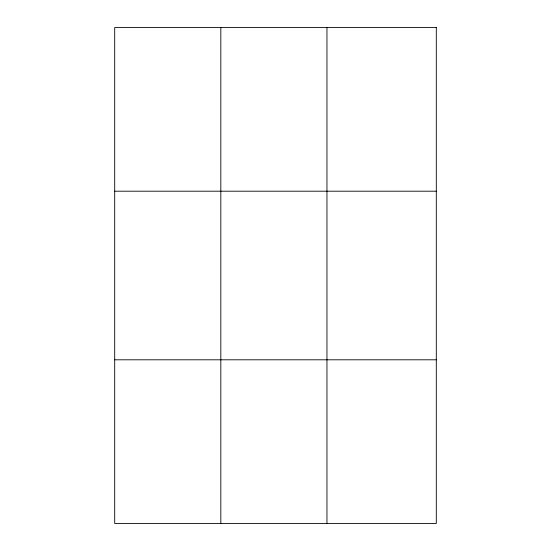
<?xml version="1.0" encoding="UTF-8"?>
<svg xmlns="http://www.w3.org/2000/svg" width="551" height="551" viewBox="0 0 551 551"><rect width="100%" height="100%" fill="white"/><g stroke="black" fill="none" stroke-linecap="round" stroke-linejoin="round"><path stroke-width="0.83" d="M220.827 523.45L220.827 27.55M326.957 523.45L326.957 27.55M114.698 191.197L436.302 191.197M114.698 359.803L436.302 359.803M436.302 27.55L114.698 27.55L114.698 523.45L436.302 523.45L436.302 27.55"/></g></svg>
